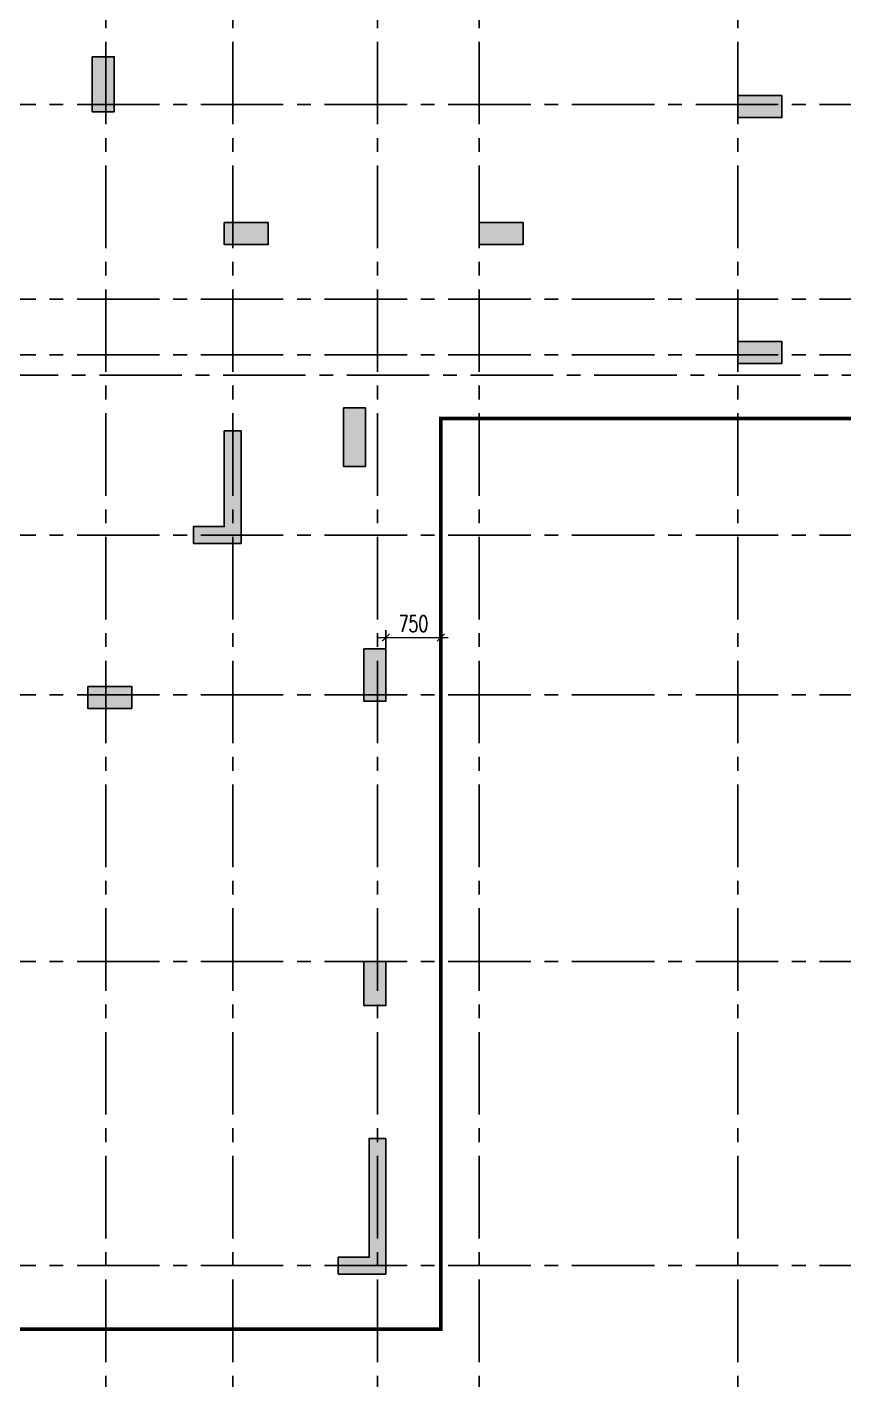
# Model space of a CAD drawing. Header units: millimetres. Extents: x 1123469 to 1752051, y -126924 to 196924.
# Drawn here: x 1385138 to 1396276, y 126192 to 144728 of the extents above; entities that cross this region are included whole.
import ezdxf

# ---------------------------------------------------------------- set-up
doc = ezdxf.new("R2010")
doc.units = ezdxf.units.MM
doc.header["$LTSCALE"] = 500
doc.header["$MEASUREMENT"] = 0
doc.header["$PDMODE"] = 34
doc.linetypes.add('Site$0$CENTER2', pattern=[1.125, 0.75, -0.125, 0.125, -0.125])
doc.layers.get('Defpoints').update_dxf_attribs({"lineweight": 0})
for name, color, linetype, lineweight in [('CUT OUT', 1, 'Continuous', 13), ('dim-M', 1, 'Continuous', 15), ('FOOTING', 1, 'Continuous', 15), ('TOWER COL HATCH', 253, 'Continuous', 20)]:
    doc.layers.add(name, color=color, linetype=linetype, lineweight=lineweight)
for name, color, linetype in [('GLASS', 5, 'Continuous'), ('GRID', 7, 'Continuous'), ('TOWER AREA COLUMN.', 6, 'Continuous')]:
    doc.layers.add(name, color=color, linetype=linetype)
doc.styles.add('2MM', font='romans.shx', dxfattribs={"width": 0.7})
doc.dimstyles.new('RAJESH', dxfattribs={"dimtxt": 200, "dimasz": 180, "dimexe": 100, "dimexo": 250, "dimgap": 50, "dimtad": 2, "dimdec": 0, "dimzin": 1, "dimdsep": 46, "dimtxsty": '2MM', "dimblk": 'OBLIQUE', "dimcen": 0, "dimdle": 100, "dimclrd": 1, "dimclre": 1, "dimclrt": 3, "dimadec": 0, "dimazin": 0, "dimtfac": 1, "dimtdec": 0, "dimtix": 1, "dimtmove": 2, "dimatfit": 3, "dimfxl": 1, "dimtolj": 1, "dimlwd": -1, "dimarcsym": 0})

# ---------------------------------------------------------------- blocks, each defined once
blk = doc.blocks.new('EEE')
at = {"layer": 'GRID', "color": 16, "linetype": 'Site$0$CENTER2', "ltscale": 3}
for points in [[(1386210.6, 258923.2), (1386210.6, 223711.9)], [(1387940.6, 258923.2), (1387940.6, 223711.9)], [(1389915.6, 258923.2), (1389915.6, 223711.9)], [(1391300.6, 258923.2), (1391300.6, 223711.9)], [(1394830.6, 258923.2), (1394830.6, 223711.9)], [(1363880.9, 241193.8), (1442964.5, 241193.8)], [(1363880.9, 238538.8), (1442964.5, 238538.8)], [(1363880.9, 237778.8), (1442964.5, 237778.8)], [(1363880.9, 236875.5), (1364185.2, 237504), (1442964.5, 237504)], [(1363880.9, 235324.1), (1442964.5, 235324.1)], [(1363880.9, 233143.8), (1442964.5, 233143.8)], [(1363880.9, 229508.8), (1442964.5, 229508.8)], [(1363880.9, 225363.8), (1442964.5, 225363.8)]]:
    blk.add_lwpolyline(points, dxfattribs=at)
blk = doc.blocks.new('3tgra')
at = {"layer": 'TOWER COL HATCH'}
h = blk.add_hatch(color=253, dxfattribs=at)
h.dxf.hatch_style = 1
h.paths.add_polyline_path([(1386026, 80552), (1386326, 80552), (1386326, 81302), (1386026, 81302)])
h = blk.add_hatch(color=253, dxfattribs=at)
h.dxf.hatch_style = 1
h.paths.add_polyline_path([(1395431, 80772), (1395431, 80472), (1394831, 80472), (1394831, 80772)])
h = blk.add_hatch(color=253, dxfattribs=at)
h.dxf.hatch_style = 1
h.paths.add_polyline_path([(1388426, 79042), (1388426, 78742), (1387826, 78742), (1387826, 79042)])
h = blk.add_hatch(color=253, dxfattribs=at)
h.dxf.hatch_style = 1
h.paths.add_polyline_path([(1391901, 79042), (1391901, 78742), (1391301, 78742), (1391301, 79042)])
h = blk.add_hatch(color=253, dxfattribs=at)
h.dxf.hatch_style = 1
h.paths.add_polyline_path([(1395431, 77422), (1395431, 77122), (1394831, 77122), (1394831, 77422)])
h = blk.add_hatch(color=253, dxfattribs=at)
h.dxf.hatch_style = 1
h.paths.add_polyline_path([(1389451, 76517), (1389751, 76517), (1389751, 75717), (1389451, 75717)])
h = blk.add_hatch(color=253, dxfattribs=at)
h.dxf.hatch_style = 1
h.paths.add_polyline_path([(1388056, 76202), (1388056, 74667), (1387406, 74667), (1387406, 74897), (1387826, 74897), (1387826, 76202)])
h = blk.add_hatch(color=253, dxfattribs=at)
h.dxf.hatch_style = 1
h.paths.add_polyline_path([(1389731, 73232), (1390031, 73232), (1390031, 72517), (1389731, 72517)])
h = blk.add_hatch(color=253, dxfattribs=at)
h.dxf.hatch_style = 1
h.paths.add_polyline_path([(1386566, 72417), (1386566, 72717), (1385966, 72717), (1385966, 72417)])
h = blk.add_hatch(color=253, dxfattribs=at)
h.dxf.hatch_style = 1
h.paths.add_polyline_path([(1389731, 68967), (1390031, 68967), (1390031, 68367), (1389731, 68367)])
h = blk.add_hatch(color=253, dxfattribs=at)
h.dxf.hatch_style = 1
h.paths.add_polyline_path([(1390031, 66557), (1390031, 64707), (1389381, 64707), (1389381, 64937), (1389801, 64937), (1389801, 66557)])
at = {"layer": 'TOWER AREA COLUMN.', "color": 4}
for points in [[(1386026, 80552), (1386326, 80552), (1386326, 81302), (1386026, 81302)], [(1395431, 80772), (1395431, 80472), (1394831, 80472), (1394831, 80772)], [(1388426, 79042), (1388426, 78742), (1387826, 78742), (1387826, 79042)], [(1391901, 79042), (1391901, 78742), (1391301, 78742), (1391301, 79042)], [(1395431, 77422), (1395431, 77122), (1394831, 77122), (1394831, 77422)], [(1389451, 76517), (1389751, 76517), (1389751, 75717), (1389451, 75717)], [(1389731, 73232), (1390031, 73232), (1390031, 72517), (1389731, 72517)], [(1386566, 72417), (1386566, 72717), (1385966, 72717), (1385966, 72417)], [(1389731, 68967), (1390031, 68967), (1390031, 68367), (1389731, 68367)]]:
    blk.add_lwpolyline(points, close=True, dxfattribs=at)
for points in [[(1388056, 76202), (1388056, 74667), (1387406, 74667), (1387406, 74897), (1387826, 74897), (1387826, 76202), (1388056, 76202)], [(1390031, 66557), (1390031, 64707), (1389381, 64707), (1389381, 64937), (1389801, 64937), (1389801, 66557), (1390031, 66557)]]:
    blk.add_lwpolyline(points, dxfattribs=at)
blk = doc.blocks.new('_Oblique')
at = {"color": 0, "linetype": 'ByBlock', "lineweight": -2}
blk.add_line((-0.5, -0.5), (0.5, 0.5), dxfattribs=at)
blk = doc.blocks.new('*D123')
at = {"layer": 'Defpoints', "color": 0, "ltscale": 100, "transparency": 16777216}
for p in [(1390781, 136409), (1390031, 136109), (1390781, 136109)]:
    blk.add_point(p, dxfattribs=at)
at = {"layer": 'dim-M', "color": 1, "lineweight": -2, "ltscale": 100, "transparency": 16777216}
for p, q in [((1390031, 136184), (1390031, 136509)), ((1390781, 136184), (1390781, 136509))]:
    blk.add_line(p, q, dxfattribs=at)
at = {"layer": 'dim-M', "color": 1, "ltscale": 100, "transparency": 16777216}
blk.add_line((1389931, 136409), (1390881, 136409), dxfattribs=at)
at = {"layer": 'dim-M', "color": 1, "ltscale": 100, "transparency": 16777216, "xscale": 100, "yscale": 100, "zscale": 100, "rotation": 180}
blk.add_blockref('_Oblique', (1390031, 136409), dxfattribs=at)
at = {"layer": 'dim-M', "color": 1, "ltscale": 100, "transparency": 16777216, "xscale": 100, "yscale": 100, "zscale": 100}
blk.add_blockref('_Oblique', (1390781, 136409), dxfattribs=at)
at = {"layer": 'dim-M', "color": 3, "ltscale": 100, "transparency": 16777216, "insert": (1390406, 136596), "char_height": 225, "attachment_point": 5, "style": '2MM'}
blk.add_mtext('\\A1;750', dxfattribs=at)

msp = doc.modelspace()

# ---------------------------------------------------------------- linework, layer by layer
at = {"layer": 'FOOTING', "color": 3, "ltscale": 10, "const_width": 50}
msp.add_lwpolyline([(1416960.6, 139394.2), (1390780.6, 139394.2), (1390780.6, 126979.3), (1382225.6, 126979.3), (1382225.6, 126464.3), (1373445.6, 126464.3), (1373445.6, 126979.3), (1364890.6, 126979.3), (1364890.6, 148629.4), (1375980.6, 148629.4), (1375980.6, 158914.1), (1384855.6, 158914.1), (1384855.6, 157414.1), (1388805.6, 157414.1), (1388805.6, 156599.2), (1390500.6, 156599.2), (1390500.6, 155194.2), (1417240.6, 155194.2)], dxfattribs=at)

# ---------------------------------------------------------------- block references
at = {"layer": 'CUT OUT', "color": 4}
msp.add_blockref('3tgra', (0, 63022.5), dxfattribs=at)
at = {"layer": 'GLASS', "color": 4}
msp.add_blockref('EEE', (0, -97519.6), dxfattribs=at)

# ---------------------------------------------------------------- dimensions: what is measured, and where the dimension line sits
at = {"layer": 'dim-M', "ltscale": 100}
dim = msp.add_linear_dim(base=(1390780.6, 136408.9), p1=(1390030.6, 136109.3), p2=(1390780.6, 136109.3), dimstyle='RAJESH', override={"dimtxt": 225, "dimasz": 100, "dimexo": 75, "dimgap": 75, "dimtmove": 1}, dxfattribs=at)
dim.commit()
dim.dimension.update_dxf_attribs({"geometry": '*D123', "text_midpoint": (1390405.6, 136596.4)})

doc.saveas('drawing.dxf')
